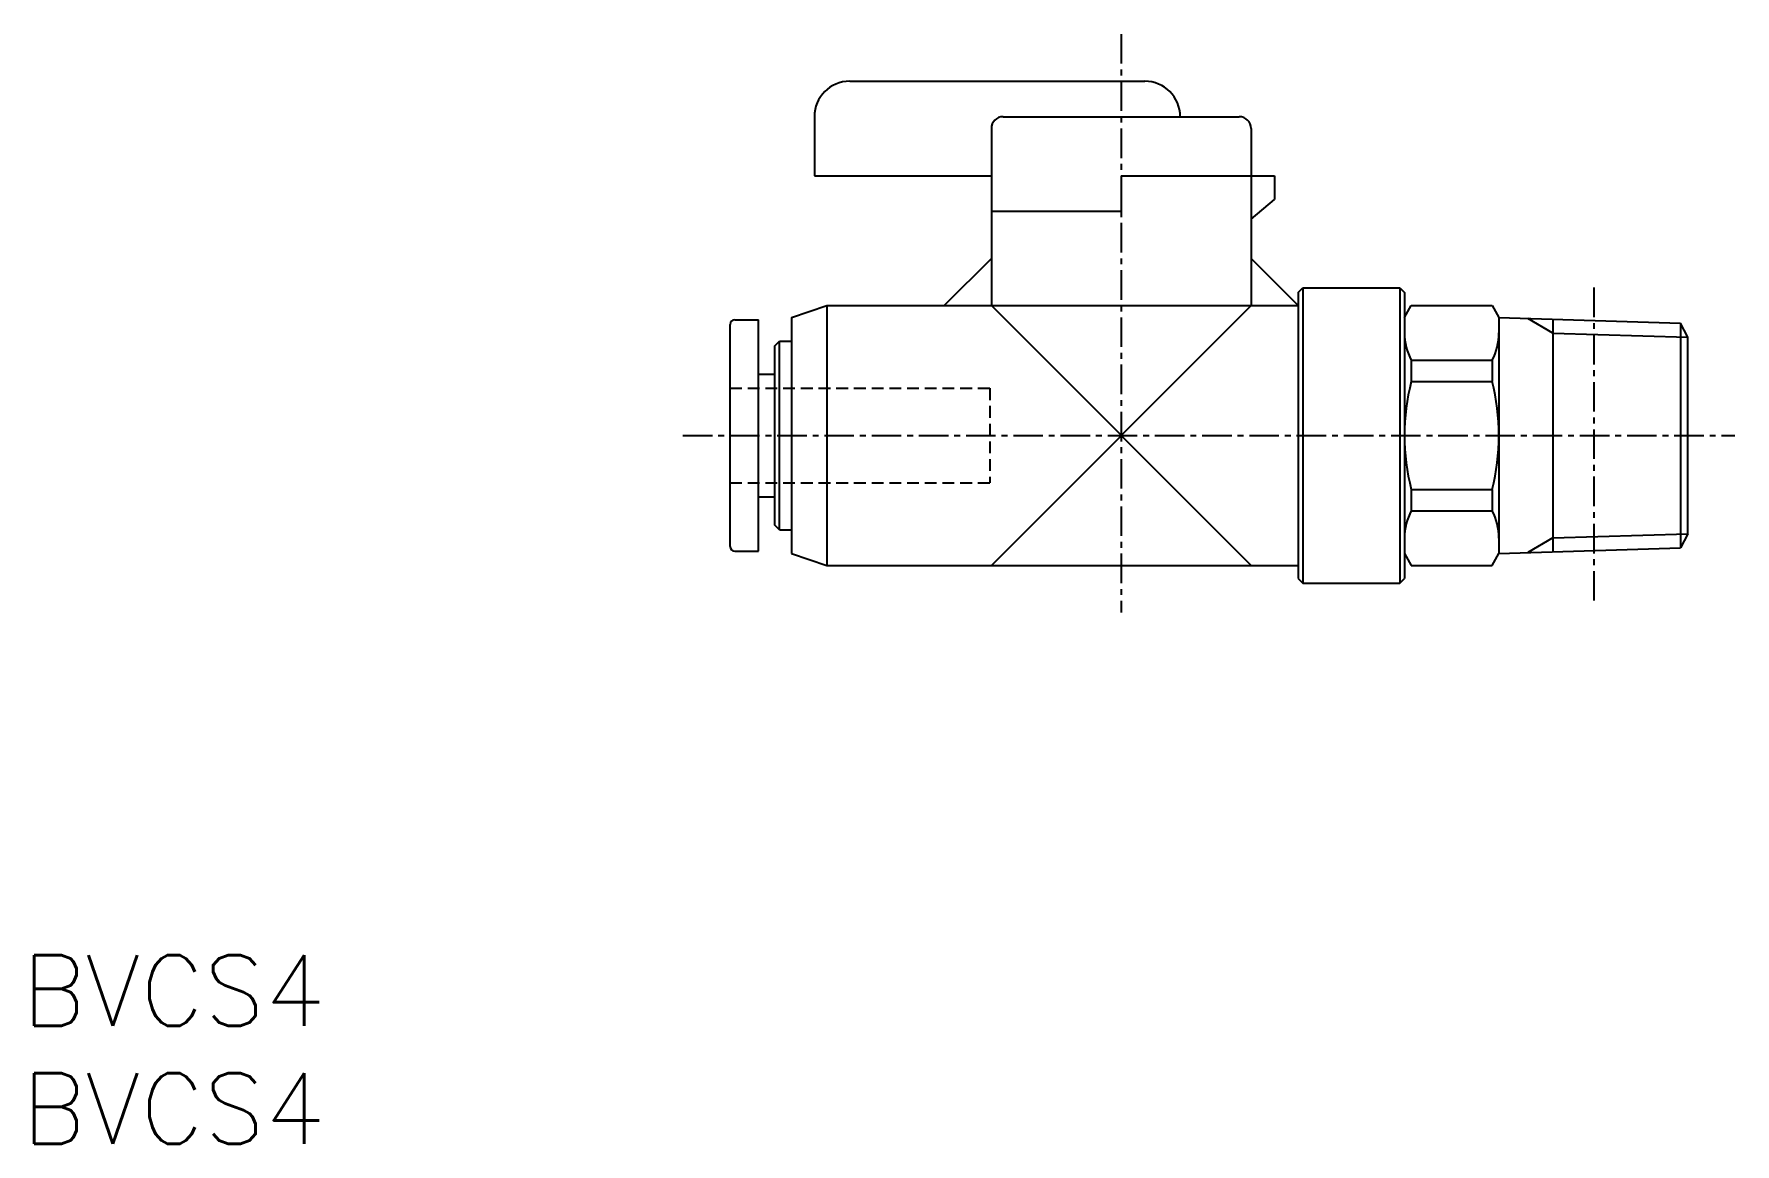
# Model space of a CAD drawing. Extents: x 0.5 to 72.6, y 0 to 47.
import ezdxf

# ---------------------------------------------------------------- set-up
doc = ezdxf.new("R2010")
doc.units = 0
doc.linetypes.add('CENTER', pattern=[2, 1.25, -0.25, 0.25, -0.25])
doc.linetypes.add('DASHED', pattern=[0.75, 0.5, -0.25])
doc.layers.get('0').update_dxf_attribs({"linetype": 'CONTINUOUS'})
doc.layers.add('CENTER', color=1, linetype='CENTER')
doc.styles.get("Standard").update_dxf_attribs({"font": 'txt.shx'})

# ---------------------------------------------------------------- blocks, each defined once
blk = doc.blocks.new('*U10')
at = {"color": 7, "linetype": 'CONTINUOUS'}
blk.add_text('BVCS4', height=3, dxfattribs=at).set_placement((0, 0))
blk = doc.blocks.new('*U11')
at = {"color": 7, "linetype": 'CONTINUOUS'}
blk.add_text('BVCS4', height=3, dxfattribs=at).set_placement((0, 5))

msp = doc.modelspace()

# ---------------------------------------------------------------- linework, layer by layer
at = {"color": 7, "linetype": 'CONTINUOUS'}
for p, q in [((35.07, 45), (47.57, 45)), ((33.57, 43.5), (33.57, 41)), ((33.57, 43.5), (33.57, 41)), ((41.57, 43.5), (51.57, 43.5)), ((49.07, 43.5), (49.07, 43.5)), ((41.07, 43), (41.07, 35.5)), ((52.07, 43), (52.07, 35.5)), ((33.57, 41), (41.07, 41)), ((46.57, 41), (46.57, 39.5)), ((46.57, 41), (53.07, 41)), ((53.07, 41), (53.07, 40)), ((52.07, 39.161), (53.07, 40)), ((41.07, 39.5), (46.57, 39.5)), ((41.07, 37.5), (39.07, 35.5)), ((52.07, 37.5), (54.07, 35.5)), ((54.07, 36.05), (54.27, 36.25)), ((54.07, 36.05), (54.07, 23.95)), ((54.27, 36.25), (58.37, 36.25)), ((54.27, 36.25), (54.27, 23.75)), ((58.37, 36.25), (58.57, 36.05)), ((58.37, 36.25), (58.37, 23.75)), ((58.57, 36.05), (58.57, 23.95)), ((32.6, 35), (34.1, 35.5)), ((34.1, 35.5), (34.1, 24.5)), ((34.1, 35.5), (54.07, 35.5)), ((41.07, 35.5), (52.07, 24.5)), ((52.07, 35.5), (41.07, 24.5)), ((58.57, 35), (58.859, 35.5)), ((58.859, 35.5), (62.281, 35.5)), ((62.281, 35.5), (62.57, 35)), ((30, 25.3), (30, 34.7)), ((30.2, 34.9), (31.2, 34.9)), ((31.2, 25.1), (31.2, 34.9)), ((32.6, 35), (32.6, 25)), ((62.57, 35), (62.57, 25)), ((62.57, 34.99), (70.263, 34.75)), ((64.856, 34.337), (63.793, 34.952)), ((64.856, 34.918), (64.856, 25.082)), ((70.57, 34.159), (70.263, 34.75)), ((70.263, 34.75), (70.263, 25.25)), ((31.9, 33.8), (32.1, 34)), ((32.1, 34), (32.6, 34)), ((32.1, 26), (32.1, 34)), ((64.856, 34.337), (70.57, 34.159)), ((70.57, 25.841), (70.57, 34.159)), ((31.9, 26.2), (31.9, 33.8)), ((58.859, 33.184), (58.859, 32.291)), ((58.859, 33.184), (62.281, 33.184)), ((62.281, 33.184), (62.281, 32.291)), ((31.2, 32.6), (31.9, 32.6)), ((58.859, 32.291), (62.281, 32.291)), ((31.2, 27.4), (31.9, 27.4)), ((58.859, 27.709), (62.281, 27.709)), ((58.859, 27.709), (58.859, 26.816)), ((62.281, 27.709), (62.281, 26.816)), ((58.859, 26.816), (62.281, 26.816)), ((32.1, 26), (31.9, 26.2)), ((32.1, 26), (32.6, 26)), ((62.57, 25.01), (70.263, 25.25)), ((64.856, 25.663), (63.793, 25.048)), ((64.856, 25.663), (70.57, 25.841)), ((70.57, 25.841), (70.263, 25.25)), ((30.2, 25.1), (31.2, 25.1)), ((32.6, 25), (34.1, 24.5)), ((34.1, 24.5), (54.07, 24.5)), ((58.57, 25), (58.859, 24.5)), ((58.859, 24.5), (62.281, 24.5)), ((62.281, 24.5), (62.57, 25)), ((54.07, 23.95), (54.27, 23.75)), ((58.37, 23.75), (58.57, 23.95)), ((54.27, 23.75), (58.37, 23.75))]:
    msp.add_line(p, q, dxfattribs=at)
at = {"color": 3, "linetype": 'DASHED'}
for p, q in [((30, 32), (41, 32)), ((41, 32), (41, 28)), ((30, 28), (41, 28))]:
    msp.add_line(p, q, dxfattribs=at)
at = {"color": 7, "linetype": 'CONTINUOUS'}
for centre, radius, start, end in [((35.07, 43.5), 1.5, 90, 180), ((47.57, 43.5), 1.5, 0, 89.99998), ((41.57, 43), 0.5, 89.99998, 179.99996), ((51.57, 43), 0.5, 0, 89.99998), ((30.2, 34.7), 0.2, 90, 180), ((61.036, 34.342), 2.466, 179.99999, 208.00125), ((60.104, 34.342), 2.466, 331.99874, 0), ((67.808, 30), 9.238, 165.63849, 194.36152), ((53.332, 30), 9.238, 345.63849, 14.36151), ((61.036, 25.658), 2.466, 151.99874, 180.00001), ((60.104, 25.658), 2.466, 0, 28.00126), ((30.2, 25.3), 0.2, 180, 270)]:
    msp.add_arc(centre, radius, start, end, dxfattribs=at)
at = {"layer": 'CENTER', "color": 1, "linetype": 'CENTER'}
for p, q in [((46.57, 47), (46.57, 22.5)), ((66.6, 23.01), (66.6, 36.344)), ((28, 30), (72.57, 30))]:
    msp.add_line(p, q, dxfattribs=at)

# ---------------------------------------------------------------- block references
at = {"color": 7, "linetype": 'CONTINUOUS'}
for name in ['*U11', '*U10']:
    msp.add_blockref(name, (0, 0), dxfattribs=at)

doc.saveas('drawing.dxf')
